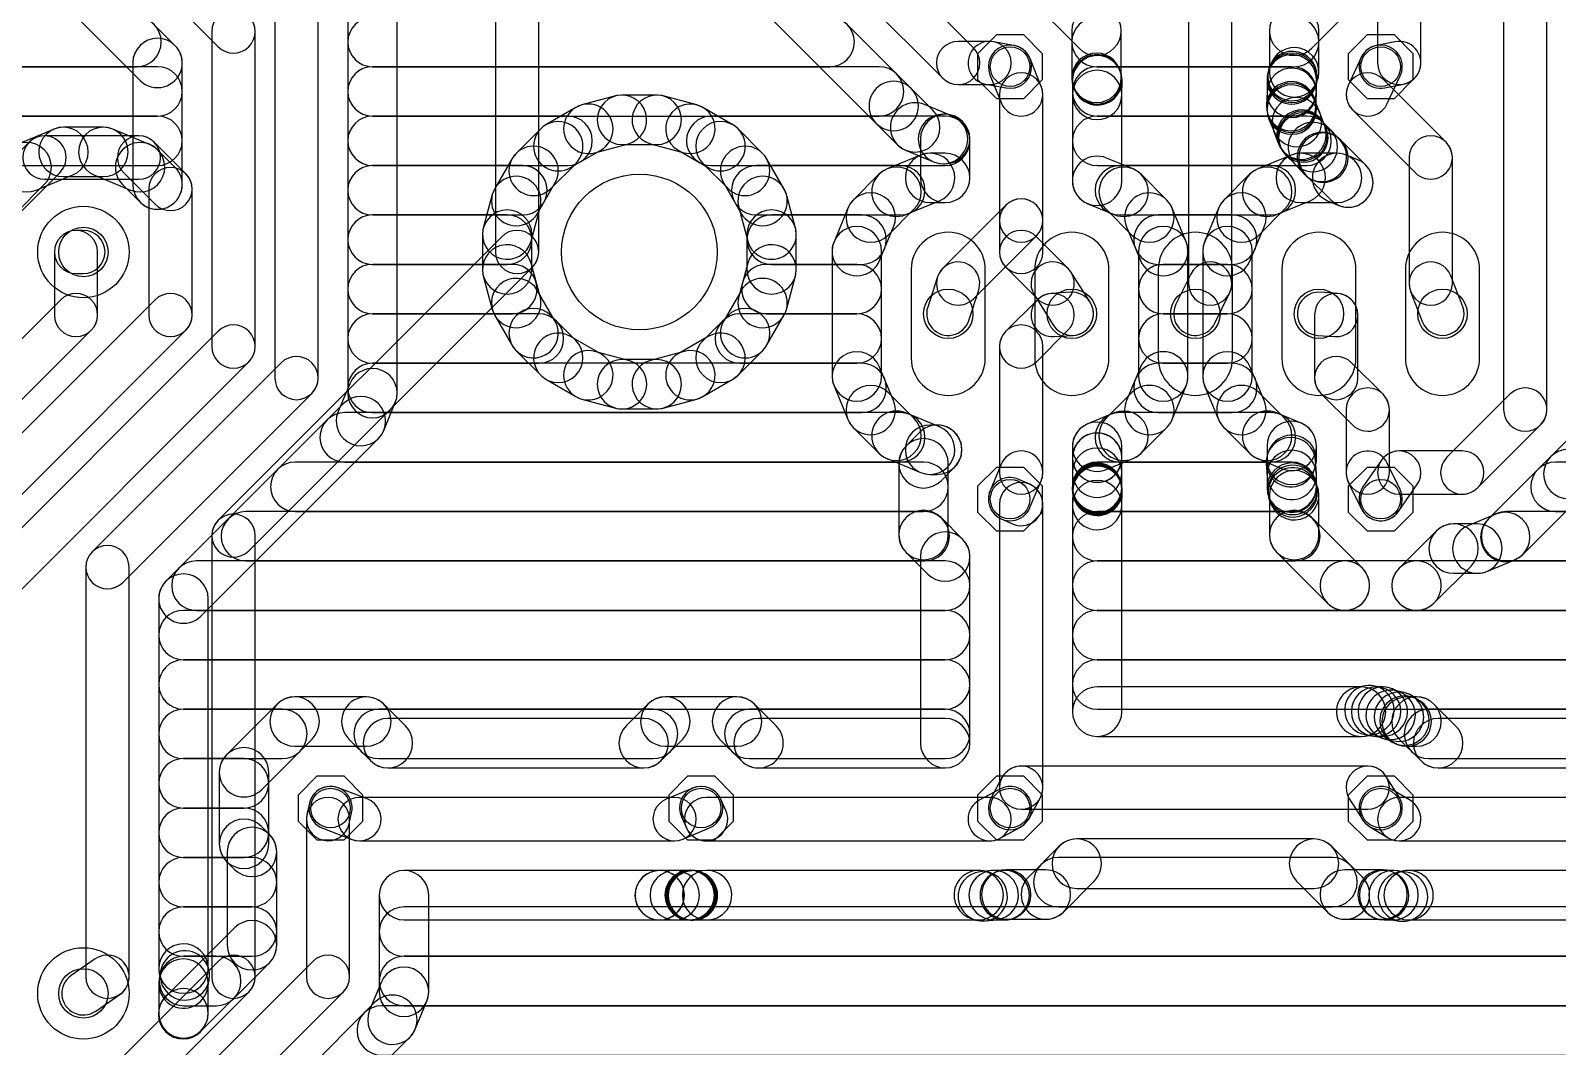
# Model space of a CAD drawing. Extents: x 0 to 108, y 0 to 85.
# Drawn here: x 56.06 to 87.45, y 48.44 to 69.32 of the extents above; entities that cross this region are included whole.
import ezdxf

# ---------------------------------------------------------------- set-up
doc = ezdxf.new("R2010")
doc.units = 0
for name, color, linetype in [('16', 174, 'CONTINUOUS'), ('17', 94, 'CONTINUOUS'), ('20', 178, 'CONTINUOUS'), ('44', 250, 'CONTINUOUS')]:
    doc.layers.add(name, color=color, linetype=linetype)

# ---------------------------------------------------------------- blocks, each defined once
blk = doc.blocks.new('OCTAGONP')
blk.add_lwpolyline([(-0.5, -0.2071), (-0.5, 0.2071), (-0.2071, 0.5), (0.2071, 0.5), (0.5, 0.2071), (0.5, -0.2071), (0.2071, -0.5), (-0.2071, -0.5)], close=True)
blk = doc.blocks.new('LONGP120')
blk.add_lwpolyline([(-0.6, -0.5), (0.6, -0.5, 1), (0.6, 0.5), (-0.6, 0.5, 1)], format="xyb", close=True)
blk = doc.blocks.new('ROUNDP')
blk.add_circle((0, 0), 0.5)

msp = doc.modelspace()

# ---------------------------------------------------------------- linework, layer by layer
at = {"layer": '16'}
for points in [[(50.854, 78.0574), (59.9218, 68.9896, 1), (60.5504, 69.6182), (51.4826, 78.686, 1)], [(49.9242, 76.6882), (58.3148, 68.2976, 1), (59.0332, 69.0161), (50.6427, 77.4066, 1)], [(65.6209, 73.1901), (65.6209, 64.77, 1), (66.5099, 64.77), (66.5099, 73.1901, 1)], [(83.7565, 73.1901), (83.7565, 68.6562, 1), (84.6455, 68.6562), (84.6455, 73.1901, 1)], [(86.3473, 73.1901), (86.3473, 61.5315, 1), (87.2363, 61.5315), (87.2363, 73.1901, 1)], [(75.4475, 68.9705), (72.209, 72.209, 1), (71.5804, 71.5804), (74.8189, 68.3419, 1)], [(70.2112, 70.6506), (73.4497, 67.4121, 1), (74.1681, 68.1306), (70.9296, 71.3691, 1)], [(79.8703, 70.5993), (79.8703, 64.1223, 1), (80.7593, 64.1223), (80.7593, 70.5993, 1)], [(63.6016, 61.8685), (63.6016, 70.2623, 1), (62.5856, 70.2623), (62.5856, 61.8685, 1)], [(78.3372, 69.6757), (77.2957, 70.7172, 1), (76.5773, 69.9988), (77.6188, 68.9573, 1)], [(61.976, 62.1792), (61.976, 69.9516, 1), (61.087, 69.9516), (61.087, 62.1792, 1)], [(82.2797, 70.2726), (81.6828, 69.6757, 1), (82.4012, 68.9573), (82.9981, 69.5542, 1)], [(59.7916, 69.3039), (59.7916, 62.8269, 1), (60.6806, 62.8269), (60.6806, 69.3039, 1)], [(78.486, 68.3499), (78.486, 69.3165, 1), (77.47, 69.3165), (77.47, 68.3499, 1)], [(81.534, 69.3165), (81.534, 68.4639, 1), (82.55, 68.4639), (82.55, 69.3165, 1)], [(46.2534, 68.58), (58.2429, 68.58, 1), (58.2429, 69.596), (46.2534, 69.596, 1)], [(63.0936, 68.58), (72.4923, 68.58, 1), (72.4923, 69.596), (63.0936, 69.596, 1)], [(77.978, 68.58), (82.042, 68.58, 1), (82.042, 69.596), (77.978, 69.596, 1)], [(58.166, 68.6569), (58.166, 66.1556, 1), (59.182, 66.1556), (59.182, 68.6569, 1)], [(75.7809, 69.1007), (75.1332, 69.1007, 1), (75.1332, 68.2117), (75.7809, 68.2117, 1)], [(75.7014, 68.2189), (76.1205, 68.1427, 1), (76.2795, 69.0173), (75.8604, 69.0935, 1)], [(84.1138, 69.0921), (83.7328, 69.0159, 1), (83.9072, 68.1441), (84.2882, 68.2203, 1)], [(76.8413, 68.1736), (76.6127, 68.7451, 1), (75.7873, 68.4149), (76.0159, 67.8434, 1)], [(78.46, 68.5136), (78.4473, 68.5443, 1), (77.5087, 68.1555), (77.5214, 68.1248, 1)], [(78.4987, 68.3093), (78.4987, 68.3192, 1), (77.4827, 68.3192), (77.4827, 68.3093, 1)], [(78.466, 68.4888), (78.4624, 68.498, 1), (77.519, 68.1206), (77.5227, 68.1115, 1)], [(78.4987, 67.9927), (78.5023, 68.294, 1), (77.4864, 68.3063), (77.4827, 68.0051, 1)], [(81.5355, 68.5465), (81.5219, 68.5136, 1), (82.4605, 68.1248), (82.4741, 68.1576, 1)], [(81.4832, 68.3192), (81.4832, 68.0428, 1), (82.4992, 68.0428), (82.4992, 68.3192, 1)], [(81.4988, 68.4098), (81.4973, 68.3743, 1), (82.5123, 68.3297), (82.5139, 68.3652, 1)], [(81.5817, 68.6787), (81.546, 68.6024, 1), (82.4667, 68.1727), (82.5023, 68.2491, 1)], [(83.9561, 67.8205), (84.2228, 68.392, 1), (83.4172, 68.768), (83.1505, 68.1965, 1)], [(46.2534, 67.564), (58.674, 67.564, 1), (58.674, 68.58), (46.2534, 68.58, 1)], [(63.0936, 67.564), (73.5083, 67.564, 1), (73.5083, 68.58), (63.0936, 68.58, 1)], [(76.8731, 65.4177), (76.8731, 68.0085, 1), (75.9841, 68.0085), (75.9841, 65.4177, 1)], [(78.4987, 66.2332), (78.4987, 67.9989, 1), (77.4827, 67.9989), (77.4827, 66.2332, 1)], [(77.9916, 67.564), (81.9912, 67.564, 1), (81.9912, 68.58), (77.9916, 68.58, 1)], [(81.4837, 68.0651), (81.4716, 67.789, 1), (82.4866, 67.7444), (82.4987, 68.0205, 1)], [(83.239, 67.6942), (84.5344, 66.3988, 1), (85.163, 67.0274), (83.8676, 68.3228, 1)], [(73.4497, 67.4121), (73.8891, 66.9727, 1), (74.6076, 67.6911), (74.1681, 68.1306, 1)], [(81.5016, 67.5931), (81.5138, 67.5597, 1), (82.4686, 67.9069), (82.4565, 67.9403, 1)], [(81.4832, 67.7333), (81.4832, 67.6978, 1), (82.4992, 67.6978), (82.4992, 67.7333, 1)], [(81.5219, 67.5034), (81.6276, 67.248, 1), (82.5663, 67.6368), (82.4605, 67.8922, 1)], [(67.277, 67.7423), (66.6574, 67.3846, 1), (67.1654, 66.5047), (67.785, 66.8625, 1)], [(68.0907, 67.9783), (67.3996, 67.7931, 1), (67.6625, 66.8117), (68.3537, 66.9969, 1)], [(68.9378, 67.9956), (68.2222, 67.9956, 1), (68.2222, 66.9796), (68.9378, 66.9796, 1)], [(69.7604, 67.7931), (69.0693, 67.9783, 1), (68.8063, 66.9969), (69.4975, 66.8117, 1)], [(70.5026, 67.3846), (69.883, 67.7423, 1), (69.375, 66.8625), (69.9946, 66.5047, 1)], [(74.0539, 66.8626), (74.6281, 66.6248, 1), (75.0169, 67.5634), (74.4427, 67.8012, 1)], [(81.6196, 67.2688), (81.714, 67.009, 1), (82.6689, 67.3562), (82.5744, 67.616, 1)], [(46.2534, 66.548), (58.674, 66.548, 1), (58.674, 67.564), (46.2534, 67.564, 1)], [(63.0936, 66.548), (67.1043, 66.548, 1), (67.1043, 67.564), (63.0936, 67.564, 1)], [(70.0557, 66.548), (74.8665, 66.548, 1), (74.8665, 67.564), (70.0557, 67.564, 1)], [(74.8225, 66.5861), (74.8665, 66.5861, 1), (74.8665, 67.6021), (74.8225, 67.6021, 1)], [(74.3585, 67.0941), (74.3585, 66.294, 1), (75.3745, 66.294), (75.3745, 67.0941, 1)], [(77.9907, 66.548), (82.2967, 66.548, 1), (82.2967, 67.564), (77.9907, 67.564, 1)], [(81.8168, 66.8395), (81.8408, 66.8133, 1), (82.59, 67.4996), (82.5661, 67.5258, 1)], [(81.7461, 66.9621), (81.7597, 66.9293, 1), (82.6984, 67.318), (82.6848, 67.3508, 1)], [(81.8698, 66.7644), (82.0652, 66.569, 1), (82.7837, 67.2874), (82.5882, 67.4829, 1)], [(56.5464, 67.2967), (55.7902, 66.9835, 1), (56.179, 66.0448), (56.9352, 66.3581, 1)], [(57.5592, 67.3354), (56.7408, 67.3354, 1), (56.7408, 66.3194), (57.5592, 66.3194, 1)], [(58.5098, 66.9835), (57.7536, 67.2967, 1), (57.3648, 66.3581), (58.121, 66.0448, 1)], [(66.5521, 67.3038), (66.0462, 66.7979, 1), (66.7646, 66.0794), (67.2706, 66.5854, 1)], [(71.1138, 66.7979), (70.6079, 67.3038, 1), (69.8894, 66.5854), (70.3954, 66.0794, 1)], [(82.0498, 66.5851), (82.2365, 66.3813, 1), (82.9858, 67.0674), (82.7991, 67.2713, 1)], [(82.3963, 66.264), (82.4285, 66.249, 1), (82.8581, 67.1697), (82.8259, 67.1847, 1)], [(82.2841, 66.3501), (82.7948, 65.8395, 1), (83.5132, 66.5579), (83.0025, 67.0685, 1)], [(54.7211, 64.4557), (56.6642, 66.3988, 1), (56.0356, 67.0274), (54.0925, 65.0843, 1)], [(55.6254, 66.8734), (55.0466, 66.2946, 1), (55.765, 65.5762), (56.3438, 66.155, 1)], [(56.3499, 66.2686), (58.293, 66.2686, 1), (58.293, 67.1576), (56.3499, 67.1576, 1)], [(59.0332, 66.5148), (58.6746, 66.8734, 1), (57.9562, 66.155), (58.3148, 65.7964, 1)], [(57.9787, 66.3988), (58.6264, 65.7511, 1), (59.255, 66.3797), (58.6073, 67.0274, 1)], [(65.9654, 66.6926), (65.6077, 66.073, 1), (66.4875, 65.565), (66.8453, 66.1846, 1)], [(71.5523, 66.073), (71.1946, 66.6926, 1), (70.3147, 66.1846), (70.6725, 65.565, 1)], [(84.4042, 66.7131), (84.4042, 64.1223, 1), (85.2932, 64.1223), (85.2932, 66.7131, 1)], [(63.0936, 65.532), (66.1752, 65.532, 1), (66.1752, 66.548), (63.0936, 66.548, 1)], [(70.9848, 65.532), (73.9429, 65.532, 1), (73.9429, 66.548), (70.9848, 66.548, 1)], [(74.3617, 66.7633), (73.6709, 66.4772, 1), (74.0597, 65.5385), (74.7505, 65.8247, 1)], [(74.8665, 66.802), (74.5561, 66.802, 1), (74.5561, 65.786), (74.8665, 65.786, 1)], [(78.7291, 66.4772), (78.1851, 66.7025, 1), (77.7963, 65.7639), (78.3403, 65.5385, 1)], [(78.4571, 65.532), (81.5629, 65.532, 1), (81.5629, 66.548), (78.4571, 66.548, 1)], [(81.9817, 66.7633), (81.2909, 66.4772, 1), (81.6797, 65.5385), (82.3705, 65.8247, 1)], [(82.9239, 66.802), (82.1761, 66.802, 1), (82.1761, 65.786), (82.9239, 65.786, 1)], [(83.3484, 66.668), (83.1183, 66.7633, 1), (82.7295, 65.8247), (82.9596, 65.7294, 1)], [(58.4962, 66.0654), (58.4962, 63.4746, 1), (59.3852, 63.4746), (59.3852, 66.0654, 1)], [(65.5569, 65.9504), (65.3717, 65.2593, 1), (66.3531, 64.9963), (66.5383, 65.6875, 1)], [(71.7883, 65.2593), (71.6031, 65.9504, 1), (70.6217, 65.6875), (70.8069, 64.9963, 1)], [(73.5061, 66.3671), (72.9773, 65.8383, 1), (73.6958, 65.1199), (74.2245, 65.6486, 1)], [(79.4227, 65.8383), (78.8939, 66.3671, 1), (78.1755, 65.6486), (78.7042, 65.1199, 1)], [(81.1261, 66.3671), (80.5973, 65.8383, 1), (81.3158, 65.1199), (81.8445, 65.6486, 1)], [(72.8672, 65.6735), (72.5811, 64.9827, 1), (73.5197, 64.5939), (73.8059, 65.2847, 1)], [(79.8189, 64.9827), (79.5328, 65.6735, 1), (78.5941, 65.2847), (78.8803, 64.5939, 1)], [(80.4872, 65.6735), (80.2011, 64.9827, 1), (81.1397, 64.5939), (81.4259, 65.2847, 1)], [(65.3544, 65.1278), (65.3544, 64.4122, 1), (66.3704, 64.4122), (66.3704, 65.1278, 1)], [(71.8056, 64.4122), (71.8056, 65.1278, 1), (70.7896, 65.1278), (70.7896, 64.4122, 1)], [(76.1143, 65.732), (74.8189, 64.4366, 1), (75.4475, 63.808), (76.7429, 65.1034, 1)], [(76.8731, 64.77), (76.8731, 65.4177, 1), (75.9841, 65.4177), (75.9841, 64.77, 1)], [(63.0936, 64.516), (65.8624, 64.516, 1), (65.8624, 65.532), (63.0936, 65.532, 1)], [(71.2976, 64.516), (73.148, 64.516, 1), (73.148, 65.532), (71.2976, 65.532, 1)], [(72.5424, 64.7883), (72.5424, 62.2117, 1), (73.5584, 62.2117), (73.5584, 64.7883, 1)], [(79.252, 64.516), (80.768, 64.516, 1), (80.768, 65.532), (79.252, 65.532, 1)], [(79.8576, 62.2117), (79.8576, 64.7883, 1), (78.8416, 64.7883), (78.8416, 62.2117, 1)], [(80.1624, 64.7883), (80.1624, 62.2117, 1), (81.1784, 62.2117), (81.1784, 64.7883, 1)], [(57.4421, 63.4746), (57.4421, 64.77, 1), (56.5531, 64.77), (56.5531, 63.4746, 1)], [(56.9976, 64.3255), (57.15, 64.3255, 1), (57.15, 65.2145), (56.9976, 65.2145, 1)], [(65.7511, 65.0843), (59.9218, 59.255, 1), (60.5504, 58.6264), (66.3797, 64.4557, 1)], [(77.3906, 64.4366), (76.7429, 65.0843, 1), (76.1143, 64.4557), (76.762, 63.808, 1)], [(65.3717, 64.2807), (65.5569, 63.5896, 1), (66.5383, 63.8525), (66.3531, 64.5437, 1)], [(71.6031, 63.5896), (71.7883, 64.2807, 1), (70.8069, 64.5437), (70.6217, 63.8525, 1)], [(63.0936, 63.5), (65.9707, 63.5, 1), (65.9707, 64.516), (63.0936, 64.516, 1)], [(71.1893, 63.5), (73.0504, 63.5, 1), (73.0504, 64.516), (71.1893, 64.516, 1)], [(74.7107, 64.2603), (74.5075, 63.638, 1), (75.3525, 63.362), (75.5557, 63.9843, 1)], [(76.7007, 63.8847), (77.0944, 63.2624, 1), (77.8456, 63.7376), (77.4519, 64.3599, 1)], [(79.3496, 63.5), (80.6704, 63.5, 1), (80.6704, 64.516), (79.3496, 64.516, 1)], [(79.9156, 64.3178), (79.6108, 63.6955, 1), (80.4092, 63.3045), (80.714, 63.9268, 1)], [(84.4343, 63.9616), (84.6756, 63.3393, 1), (85.5044, 63.6607), (85.2631, 64.283, 1)], [(65.6077, 63.467), (65.9654, 62.8474, 1), (66.8453, 63.3554), (66.4875, 63.975, 1)], [(71.1946, 62.8474), (71.5523, 63.467, 1), (70.6725, 63.975), (70.3147, 63.3554, 1)], [(48.8918, 54.7402), (57.3119, 63.1603, 1), (56.6833, 63.7889), (48.2632, 55.3688, 1)], [(58.6264, 63.7889), (52.1494, 57.3119, 1), (52.778, 56.6833), (59.255, 63.1603, 1)], [(76.762, 63.7889), (76.1143, 63.1412, 1), (76.7429, 62.5126), (77.3906, 63.1603, 1)], [(77.1049, 63.031), (77.4986, 63.0564, 1), (77.4414, 63.9436), (77.0477, 63.9182, 1)], [(82.9373, 63.918), (82.5817, 63.9434, 1), (82.5183, 63.0566), (82.8739, 63.0312, 1)], [(82.4611, 63.4746), (82.4611, 62.1792, 1), (83.3501, 62.1792), (83.3501, 63.4746, 1)], [(63.0936, 62.484), (66.5147, 62.484, 1), (66.5147, 63.5), (63.0936, 63.5, 1)], [(66.0462, 62.7421), (66.5521, 62.2362, 1), (67.2706, 62.9546), (66.7646, 63.4606, 1)], [(70.6079, 62.2362), (71.1138, 62.7421, 1), (70.3954, 63.4606), (69.8894, 62.9546, 1)], [(70.6453, 62.484), (73.0504, 62.484, 1), (73.0504, 63.5), (70.6453, 63.5, 1)], [(79.3496, 62.484), (80.6704, 62.484, 1), (80.6704, 63.5), (79.3496, 63.5, 1)], [(59.9218, 63.1412), (54.7402, 57.9596, 1), (55.3688, 57.331), (60.5504, 62.5126, 1)], [(66.6574, 62.1554), (67.277, 61.7977, 1), (67.785, 62.6775), (67.1654, 63.0353, 1)], [(69.883, 61.7977), (70.5026, 62.1554, 1), (69.9946, 63.0353), (69.375, 62.6775, 1)], [(75.9841, 62.8269), (75.9841, 60.2361, 1), (76.8731, 60.2361), (76.8731, 62.8269, 1)], [(57.9596, 57.9787), (61.8458, 61.8649, 1), (61.2172, 62.4935), (57.331, 58.6073, 1)], [(63.0936, 61.468), (73.148, 61.468, 1), (73.148, 62.484), (63.0936, 62.484, 1)], [(67.3996, 61.7469), (68.0907, 61.5617, 1), (68.3537, 62.5431), (67.6625, 62.7283, 1)], [(68.2222, 61.5444), (68.9378, 61.5444, 1), (68.9378, 62.5604), (68.2222, 62.5604, 1)], [(69.0693, 61.5617), (69.7604, 61.7469, 1), (69.4975, 62.7283), (68.8063, 62.5431, 1)], [(72.5811, 62.0173), (72.8672, 61.3265, 1), (73.8059, 61.7153), (73.5197, 62.4061, 1)], [(79.5328, 61.3265), (79.8189, 62.0173, 1), (78.8803, 62.4061), (78.5941, 61.7153, 1)], [(79.252, 61.468), (80.768, 61.468, 1), (80.768, 62.484), (79.252, 62.484, 1)], [(80.2011, 62.0173), (80.4872, 61.3265, 1), (81.4259, 61.7153), (81.1397, 62.4061, 1)], [(82.5913, 61.8649), (83.239, 61.2172, 1), (83.8676, 61.8458), (83.2199, 62.4935, 1)], [(63.3251, 61.0999), (63.5629, 61.6741, 1), (62.6243, 62.0629), (62.3865, 61.4887, 1)], [(72.9773, 61.1617), (73.5061, 60.6329, 1), (74.2245, 61.3514), (73.6958, 61.8801, 1)], [(78.8939, 60.6329), (79.4227, 61.1617, 1), (78.7042, 61.8801), (78.1755, 61.3514, 1)], [(80.5973, 61.1617), (81.1261, 60.6329, 1), (81.8445, 61.3514), (81.3158, 61.8801, 1)], [(83.1088, 61.5315), (83.1088, 60.2361, 1), (83.9978, 60.2361), (83.9978, 61.5315, 1)], [(86.4775, 61.8458), (85.1821, 60.5504, 1), (85.8107, 59.9218), (87.1061, 61.2172, 1)], [(59.5666, 57.2867), (63.215, 60.9351, 1), (62.4966, 61.6536), (58.8482, 58.0052, 1)], [(62.5214, 60.452), (73.9429, 60.452, 1), (73.9429, 61.468), (62.5214, 61.468, 1)], [(73.6709, 60.5228), (74.3617, 60.2367, 1), (74.7505, 61.1753), (74.0597, 61.4615, 1)], [(74.3423, 61.0652), (74.0628, 60.7857, 1), (74.7812, 60.0673), (75.0607, 60.3468, 1)], [(74.5561, 60.198), (74.7015, 60.198, 1), (74.7015, 61.214), (74.5561, 61.214, 1)], [(78.1851, 60.2975), (78.7291, 60.5228, 1), (78.3403, 61.4615), (77.7963, 61.2361, 1)], [(78.4987, 60.5438), (78.4987, 60.7668, 1), (77.4827, 60.7668), (77.4827, 60.5438, 1)], [(78.4571, 60.452), (81.5629, 60.452, 1), (81.5629, 61.468), (78.4571, 61.468, 1)], [(81.2909, 60.5228), (81.7968, 60.3133, 1), (82.1856, 61.2519), (81.6797, 61.4615, 1)], [(81.4832, 60.7826), (81.4832, 60.4971, 1), (82.4992, 60.4971), (82.4992, 60.7826, 1)], [(73.914, 60.4265), (73.914, 58.9535, 1), (74.93, 58.9535), (74.93, 60.4265, 1)], [(78.4619, 60.7337), (78.4607, 60.7365, 1), (77.5207, 60.3511), (77.5218, 60.3483, 1)], [(78.4987, 60.2313), (78.4998, 60.5391, 1), (77.4839, 60.5429), (77.4827, 60.2351, 1)], [(81.5108, 60.6622), (81.4946, 60.6152, 1), (82.4554, 60.2849), (82.4716, 60.3319, 1)], [(81.468, 60.4188), (81.4842, 60.1567, 1), (82.4982, 60.2193), (82.4821, 60.4813, 1)], [(88.0359, 59.848), (88.4753, 60.2874, 1), (87.7569, 61.0059), (87.3174, 60.5664, 1)], [(76.0186, 60.4077), (75.79, 59.8616, 1), (76.61, 59.5184), (76.8386, 60.0645, 1)], [(78.4987, 59.9254), (78.4987, 60.2332, 1), (77.4827, 60.2332), (77.4827, 59.9254, 1)], [(81.4832, 60.188), (81.4832, 59.9254, 1), (82.4992, 59.9254), (82.4992, 60.188, 1)], [(83.1539, 60.041), (83.4206, 59.4949, 1), (84.2194, 59.8851), (83.9527, 60.4312, 1)], [(83.8365, 60.4904), (83.4555, 59.9443, 1), (84.1845, 59.4357), (84.5655, 59.9818, 1)], [(85.4964, 60.6806), (84.201, 60.6806, 1), (84.201, 59.7916), (85.4964, 59.7916, 1)], [(86.7405, 58.5526), (88.0359, 59.848, 1), (87.3174, 60.5664), (86.022, 59.271, 1)], [(61.5054, 59.436), (74.422, 59.436, 1), (74.422, 60.452), (61.5054, 60.452, 1)], [(78.4544, 59.7145), (78.4581, 59.7232, 1), (77.521, 60.1159), (77.5173, 60.1071, 1)], [(78.46, 60.0936), (78.4551, 60.1053, 1), (77.5166, 59.7163), (77.5214, 59.7046, 1)], [(78.4587, 59.7277), (78.4598, 59.7305, 1), (77.5216, 60.1202), (77.5204, 60.1174, 1)], [(78.4975, 59.918), (78.4975, 59.921, 1), (77.4815, 59.9241), (77.4815, 59.9211, 1)], [(77.9907, 59.436), (81.9912, 59.436, 1), (81.9912, 60.452), (77.9907, 60.452, 1)], [(78.4987, 59.8784), (78.4987, 59.8991, 1), (77.4827, 59.8991), (77.4827, 59.8784, 1)], [(78.4723, 60.0415), (78.4648, 60.0608, 1), (77.5166, 59.6961), (77.524, 59.6768, 1)], [(78.4985, 59.5555), (78.506, 59.8462, 1), (77.4903, 59.8721), (77.4829, 59.5814, 1)], [(81.5219, 59.7309), (81.5409, 59.685, 1), (82.4796, 60.0739), (82.4605, 60.1198, 1)], [(81.5032, 59.8482), (81.5063, 59.7985, 1), (82.5203, 59.8611), (82.5173, 59.9107, 1)], [(81.5568, 59.6069), (81.5855, 59.5481, 1), (82.4985, 59.994), (82.4698, 60.0527, 1)], [(81.534, 59.771), (81.534, 58.9535, 1), (82.55, 58.9535), (82.55, 59.771, 1)], [(87.4134, 59.436), (94.4626, 59.436, 1), (94.4626, 60.452), (87.4134, 60.452, 1)], [(76.6091, 59.9946), (76.3805, 60.0962, 1), (76.0195, 59.2838), (76.2481, 59.1822, 1)], [(75.9841, 59.5884), (75.9841, 53.7591, 1), (76.8731, 53.7591), (76.8731, 59.5884, 1)], [(78.4987, 55.3212), (78.4987, 59.5685, 1), (77.4827, 59.5685), (77.4827, 55.3212, 1)], [(59.7916, 58.9407), (59.7916, 49.8729, 1), (60.6806, 49.8729), (60.6806, 58.9407, 1)], [(60.4894, 58.42), (74.4475, 58.42, 1), (74.4475, 59.436), (60.4894, 59.436, 1)], [(74.0628, 58.5943), (74.5073, 58.1498, 1), (75.2257, 58.8682), (74.7812, 59.3127, 1)], [(77.9907, 58.42), (82.0675, 58.42, 1), (82.0675, 59.436), (77.9907, 59.436, 1)], [(81.6828, 58.5943), (82.7243, 57.5528, 1), (83.4427, 58.2712), (82.4012, 59.3127, 1)], [(86.0015, 58.2047), (86.5757, 58.4425, 1), (86.1869, 59.3811), (85.6127, 59.1433, 1)], [(86.3974, 58.42), (94.4626, 58.42, 1), (94.4626, 59.436), (86.3974, 59.436, 1)], [(74.3585, 58.509), (74.3585, 54.6735, 1), (75.3745, 54.6735), (75.3745, 58.509, 1)], [(84.9157, 57.5528), (85.6777, 58.3148, 1), (84.9593, 59.0332), (84.1973, 58.2712, 1)], [(85.3185, 58.166), (85.8071, 58.166, 1), (85.8071, 59.182), (85.3185, 59.182, 1)], [(58.0898, 49.8729), (58.0898, 58.293, 1), (57.2008, 58.293), (57.2008, 49.8729, 1)], [(59.4734, 57.404), (74.8665, 57.404, 1), (74.8665, 58.42), (59.4734, 58.42, 1)], [(77.9907, 57.404), (83.0835, 57.404, 1), (83.0835, 58.42), (77.9907, 58.42, 1)], [(83.0835, 57.404), (84.5565, 57.404, 1), (84.5565, 58.42), (83.0835, 58.42, 1)], [(84.5565, 57.404), (94.4626, 57.404, 1), (94.4626, 58.42), (84.5565, 58.42, 1)], [(59.7154, 50.0398), (59.7154, 57.646, 1), (58.6994, 57.646), (58.6994, 50.0398, 1)], [(59.2074, 56.388), (74.8665, 56.388, 1), (74.8665, 57.404), (59.2074, 57.404, 1)], [(77.9907, 56.388), (94.4626, 56.388, 1), (94.4626, 57.404), (77.9907, 57.404, 1)], [(59.2074, 55.372), (74.8665, 55.372, 1), (74.8665, 56.388), (59.2074, 56.388, 1)], [(77.9907, 55.372), (94.8804, 55.372, 1), (94.8804, 56.388), (77.9907, 56.388, 1)], [(61.1343, 55.4772), (60.0928, 54.4357, 1), (60.8112, 53.7173), (61.8527, 54.7588, 1)], [(62.9665, 55.626), (61.4935, 55.626, 1), (61.4935, 54.61), (62.9665, 54.61, 1)], [(63.7702, 55.0327), (63.3257, 55.4772, 1), (62.6073, 54.7588), (63.0518, 54.3143, 1)], [(68.7543, 55.4772), (68.3098, 55.0327, 1), (69.0282, 54.3143), (69.4727, 54.7588, 1)], [(70.5865, 55.626), (69.1135, 55.626, 1), (69.1135, 54.61), (70.5865, 54.61, 1)], [(71.3902, 55.0327), (70.9457, 55.4772, 1), (70.2273, 54.7588), (70.6718, 54.3143, 1)], [(83.417, 55.8292), (77.9907, 55.8292, 1), (77.9907, 54.8132), (83.417, 54.8132, 1)], [(83.5009, 55.8517), (83.3291, 55.8215, 1), (83.505, 54.8209), (83.6768, 54.8511, 1)], [(83.835, 55.8171), (83.699, 55.8473, 1), (83.4786, 54.8555), (83.6146, 54.8253, 1)], [(83.864, 55.8292), (83.7248, 55.8292, 1), (83.7248, 54.8132), (83.864, 54.8132, 1)], [(84.2196, 55.7238), (84.0584, 55.7905, 1), (83.6696, 54.8519), (83.8308, 54.7851, 1)], [(84.3057, 55.7125), (84.1354, 55.7503, 1), (83.915, 54.7585), (84.0853, 54.7207, 1)], [(84.6011, 55.5526), (84.4871, 55.6326, 1), (83.9039, 54.8006), (84.0179, 54.7207, 1)], [(84.549, 55.5873), (84.5039, 55.606, 1), (84.1151, 54.6673), (84.1602, 54.6487, 1)], [(84.5565, 55.626), (84.3546, 55.626, 1), (84.3546, 54.61), (84.5565, 54.61, 1)], [(85.3602, 55.0327), (84.9157, 55.4772, 1), (84.1973, 54.7588), (84.6418, 54.3143, 1)], [(59.2074, 54.356), (61.2395, 54.356, 1), (61.2395, 55.372), (59.2074, 55.372, 1)], [(63.2205, 54.356), (68.8595, 54.356, 1), (68.8595, 55.372), (63.2205, 55.372, 1)], [(70.8405, 54.356), (74.8665, 54.356, 1), (74.8665, 55.372), (70.8405, 55.372, 1)], [(84.8105, 54.356), (90.4495, 54.356, 1), (90.4495, 55.372), (84.8105, 55.372, 1)], [(68.669, 55.1815), (63.411, 55.1815, 1), (63.411, 54.1655), (68.669, 54.1655, 1)], [(74.8665, 55.1815), (71.031, 55.1815, 1), (71.031, 54.1655), (74.8665, 54.1655, 1)], [(90.259, 55.1815), (85.001, 55.1815, 1), (85.001, 54.1655), (90.259, 54.1655, 1)], [(59.2074, 53.34), (60.452, 53.34, 1), (60.452, 54.356), (59.2074, 54.356, 1)], [(59.944, 54.0765), (59.944, 52.6035, 1), (60.96, 52.6035), (60.96, 54.0765, 1)], [(76.0384, 53.9719), (75.8098, 53.5528, 1), (76.5902, 53.1272), (76.8188, 53.5463, 1)], [(83.5533, 54.2036), (76.4286, 54.2036, 1), (76.4286, 53.3146), (83.5533, 53.3146, 1)], [(83.1783, 53.5205), (83.445, 53.1014, 1), (84.195, 53.5786), (83.9283, 53.9977, 1)], [(62.6131, 53.015), (62.6639, 53.2436, 1), (61.7961, 53.4364), (61.7453, 53.2078, 1)], [(62.9859, 53.5265), (62.389, 53.7551, 1), (62.071, 52.9249), (62.6679, 52.6963, 1)], [(69.4755, 52.7014), (70.0216, 52.93, 1), (69.6784, 53.75), (69.1323, 53.5214, 1)], [(70.3578, 53.2919), (70.2562, 53.5205, 1), (69.4438, 53.1595), (69.5454, 52.9309, 1)], [(75.9937, 52.7212), (76.4128, 52.9498, 1), (75.9872, 53.7302), (75.5681, 53.5016, 1)], [(84.4297, 53.4926), (84.0487, 53.7212, 1), (83.5913, 52.9588), (83.9723, 52.7302, 1)], [(62.6237, 49.8729), (62.6237, 53.1114, 1), (61.7347, 53.1114), (61.7347, 49.8729, 1)], [(69.3039, 53.5559), (62.8269, 53.5559, 1), (62.8269, 52.6669), (69.3039, 52.6669, 1)], [(69.9516, 52.6669), (75.7809, 52.6669, 1), (75.7809, 53.5559), (69.9516, 53.5559, 1)], [(91.3257, 53.5559), (84.201, 53.5559, 1), (84.201, 52.6669), (91.3257, 52.6669, 1)], [(59.2074, 52.324), (60.452, 52.324, 1), (60.452, 53.34), (59.2074, 53.34, 1)], [(60.0928, 52.2443), (60.2579, 52.0792, 1), (60.9763, 52.7976), (60.8112, 52.9627, 1)], [(60.1091, 52.4384), (60.1091, 50.5199, 1), (61.1251, 50.5199), (61.1251, 52.4384, 1)], [(77.2957, 51.2028), (77.9307, 51.8378, 1), (77.2123, 52.5562), (76.5773, 51.9212, 1)], [(77.5715, 51.689), (82.4485, 51.689, 1), (82.4485, 52.705), (77.5715, 52.705, 1)], [(82.0893, 51.8378), (82.7243, 51.2028, 1), (83.4427, 51.9212), (82.8077, 52.5562, 1)], [(59.2074, 51.308), (60.6171, 51.308, 1), (60.6171, 52.324), (59.2074, 52.324, 1)], [(77.1905, 51.308), (82.8295, 51.308, 1), (82.8295, 52.324), (77.1905, 52.324, 1)], [(64.2493, 49.5622), (64.2493, 51.5493, 1), (63.2333, 51.5493), (63.2333, 49.5622, 1)], [(63.7413, 51.0413), (68.9962, 51.0413, 1), (68.9962, 52.0573), (63.7413, 52.0573, 1)], [(68.8035, 51.0793), (68.8063, 51.0781, 1), (69.1917, 52.0182), (69.1889, 52.0193, 1)], [(69.0009, 51.0402), (69.3087, 51.0413, 1), (69.3049, 52.0573), (68.9971, 52.0561, 1)], [(69.3068, 51.0413), (69.6146, 51.0413, 1), (69.6146, 52.0573), (69.3068, 52.0573, 1)], [(69.8095, 51.0802), (69.8123, 51.0813, 1), (69.4226, 52.0196), (69.4198, 52.0184, 1)], [(69.619, 51.0425), (69.622, 51.0425, 1), (69.6189, 52.0585), (69.6159, 52.0585, 1)], [(69.8166, 51.0819), (69.8254, 51.0855, 1), (69.433, 52.0227), (69.4243, 52.0191, 1)], [(69.4348, 51.0848), (69.4465, 51.08, 1), (69.8353, 52.0186), (69.8236, 52.0235, 1)], [(69.6409, 51.0413), (69.6616, 51.0413, 1), (69.6616, 52.0573), (69.6409, 52.0573, 1)], [(69.4792, 51.0752), (69.4985, 51.0677, 1), (69.8632, 52.016), (69.8439, 52.0234, 1)], [(69.6938, 51.034), (69.9845, 51.0415, 1), (69.9586, 52.0571), (69.6679, 52.0497, 1)], [(69.9715, 51.0413), (75.5559, 51.0413, 1), (75.5559, 52.0573), (69.9715, 52.0573, 1)], [(75.4126, 51.0619), (75.4949, 51.0377, 1), (75.7816, 52.0125), (75.6993, 52.0367, 1)], [(75.6923, 51.02), (75.9183, 51.0442, 1), (75.8102, 52.0544), (75.5841, 52.0302, 1)], [(75.8643, 51.0413), (76.0916, 51.0413, 1), (76.0916, 52.0573), (75.8643, 52.0573, 1)], [(76.286, 51.08), (76.3167, 51.0927, 1), (75.9279, 52.0313), (75.8972, 52.0186, 1)], [(76.1223, 51.054), (76.9365, 51.054, 1), (76.9365, 52.07), (76.1223, 52.07, 1)], [(83.0835, 51.054), (83.8596, 51.054, 1), (83.8596, 52.07), (83.0835, 52.07, 1)], [(83.6652, 51.0927), (83.6959, 51.08, 1), (84.0847, 52.0186), (84.054, 52.0313, 1)], [(83.8903, 51.0413), (84.0854, 51.0413, 1), (84.0854, 52.0573), (83.8903, 52.0573, 1)], [(84.0106, 51.0468), (84.2037, 51.0181, 1), (84.3532, 52.023), (84.1602, 52.0518, 1)], [(84.4016, 51.0277), (84.5165, 51.0565, 1), (84.2701, 52.0421), (84.1552, 52.0134, 1)], [(84.3933, 51.0413), (91.2703, 51.0413, 1), (91.2703, 52.0573), (84.3933, 52.0573, 1)], [(59.2074, 50.292), (60.6171, 50.292, 1), (60.6171, 51.308), (59.2074, 51.308, 1)], [(63.7413, 50.292), (92.0757, 50.292, 1), (92.0757, 51.308), (63.7413, 51.308, 1)], [(60.2579, 50.8792), (58.8407, 49.462, 1), (59.5592, 48.7436), (60.9763, 50.1607, 1)], [(59.7343, 50.0065), (59.7039, 50.1471, 1), (58.7109, 49.9325), (58.7412, 49.7919, 1)], [(54.0734, 41.1385), (62.4935, 49.5586, 1), (61.8649, 50.1872), (53.4448, 41.7671, 1)], [(57.3923, 50.2384), (56.897, 49.8955, 1), (57.403, 49.1645), (57.8983, 49.5074, 1)], [(59.9218, 50.1872), (57.331, 47.5964, 1), (57.9596, 46.9678), (60.5504, 49.5586, 1)], [(59.7072, 49.6412), (59.7376, 49.8083, 1), (58.738, 49.99), (58.7076, 49.8229, 1)], [(59.7154, 49.1208), (59.7154, 49.732, 1), (58.6994, 49.732), (58.6994, 49.1208, 1)], [(59.2168, 49.276), (59.8812, 49.276, 1), (59.8812, 50.292), (59.2168, 50.292, 1)], [(63.7413, 49.276), (93.0021, 49.276, 1), (93.0021, 50.292), (63.7413, 50.292, 1)], [(63.9728, 48.7936), (64.2106, 49.3678, 1), (63.272, 49.7566), (63.0342, 49.1824, 1)], [(59.6693, 48.9083), (59.6767, 48.9263, 1), (58.7381, 49.3152), (58.7306, 49.2972, 1)], [(62.3726, 47.1388), (63.8627, 48.6288, 1), (63.1443, 49.3473), (61.6542, 47.8572, 1)], [(63.2834, 48.26), (93.0021, 48.26, 1), (93.0021, 49.276), (63.2834, 49.276, 1)]]:
    msp.add_lwpolyline(points, format="xyb", close=True, dxfattribs=at)
at = {"layer": '20'}
msp.add_circle((68.58, 64.77), 1.6, dxfattribs=at)
at = {"layer": '44'}
for centre, radius in [((76.2, 68.58), 0.4064), ((83.82, 68.58), 0.4064), ((57.15, 64.77), 0.508), ((74.93, 63.5), 0.508), ((77.47, 63.5), 0.508), ((80.01, 63.5), 0.508), ((82.55, 63.5), 0.508), ((85.09, 63.5), 0.508), ((76.2, 59.69), 0.4064), ((83.82, 59.69), 0.4064), ((62.23, 53.34), 0.4064), ((69.85, 53.34), 0.4064), ((76.2, 53.34), 0.4064), ((83.82, 53.34), 0.4064), ((57.15, 49.53), 0.508)]:
    msp.add_circle(centre, radius, dxfattribs=at)

# ---------------------------------------------------------------- block references
at = {"layer": '17'}
for name, p, xscale, yscale, rotation in [('OCTAGONP', (76.2, 68.58), 1.3208, 1.3208, 180), ('OCTAGONP', (83.82, 68.58), 1.3208, 1.3208, 180), ('LONGP120', (74.93, 63.5), 1.524, 1.524, 90), ('LONGP120', (77.47, 63.5), 1.524, 1.524, 90), ('LONGP120', (80.01, 63.5), 1.524, 1.524, 90), ('LONGP120', (82.55, 63.5), 1.524, 1.524, 90), ('LONGP120', (85.09, 63.5), 1.524, 1.524, 90), ('OCTAGONP', (76.2, 59.69), 1.3208, 1.3208, 180), ('OCTAGONP', (83.82, 59.69), 1.3208, 1.3208, 180), ('OCTAGONP', (62.23, 53.34), 1.3208, 1.3208, 270), ('OCTAGONP', (69.85, 53.34), 1.3208, 1.3208, 270), ('OCTAGONP', (76.2, 53.34), 1.3208, 1.3208, 270), ('OCTAGONP', (83.82, 53.34), 1.3208, 1.3208, 270)]:
    msp.add_blockref(name, p, dxfattribs=dict(at, xscale=xscale, yscale=yscale, rotation=rotation))
at = {"layer": '17', "xscale": 1.8796, "yscale": 1.8796}
for p in [(57.15, 64.77), (57.15, 49.53)]:
    msp.add_blockref('ROUNDP', p, dxfattribs=at)

doc.saveas('drawing.dxf')
